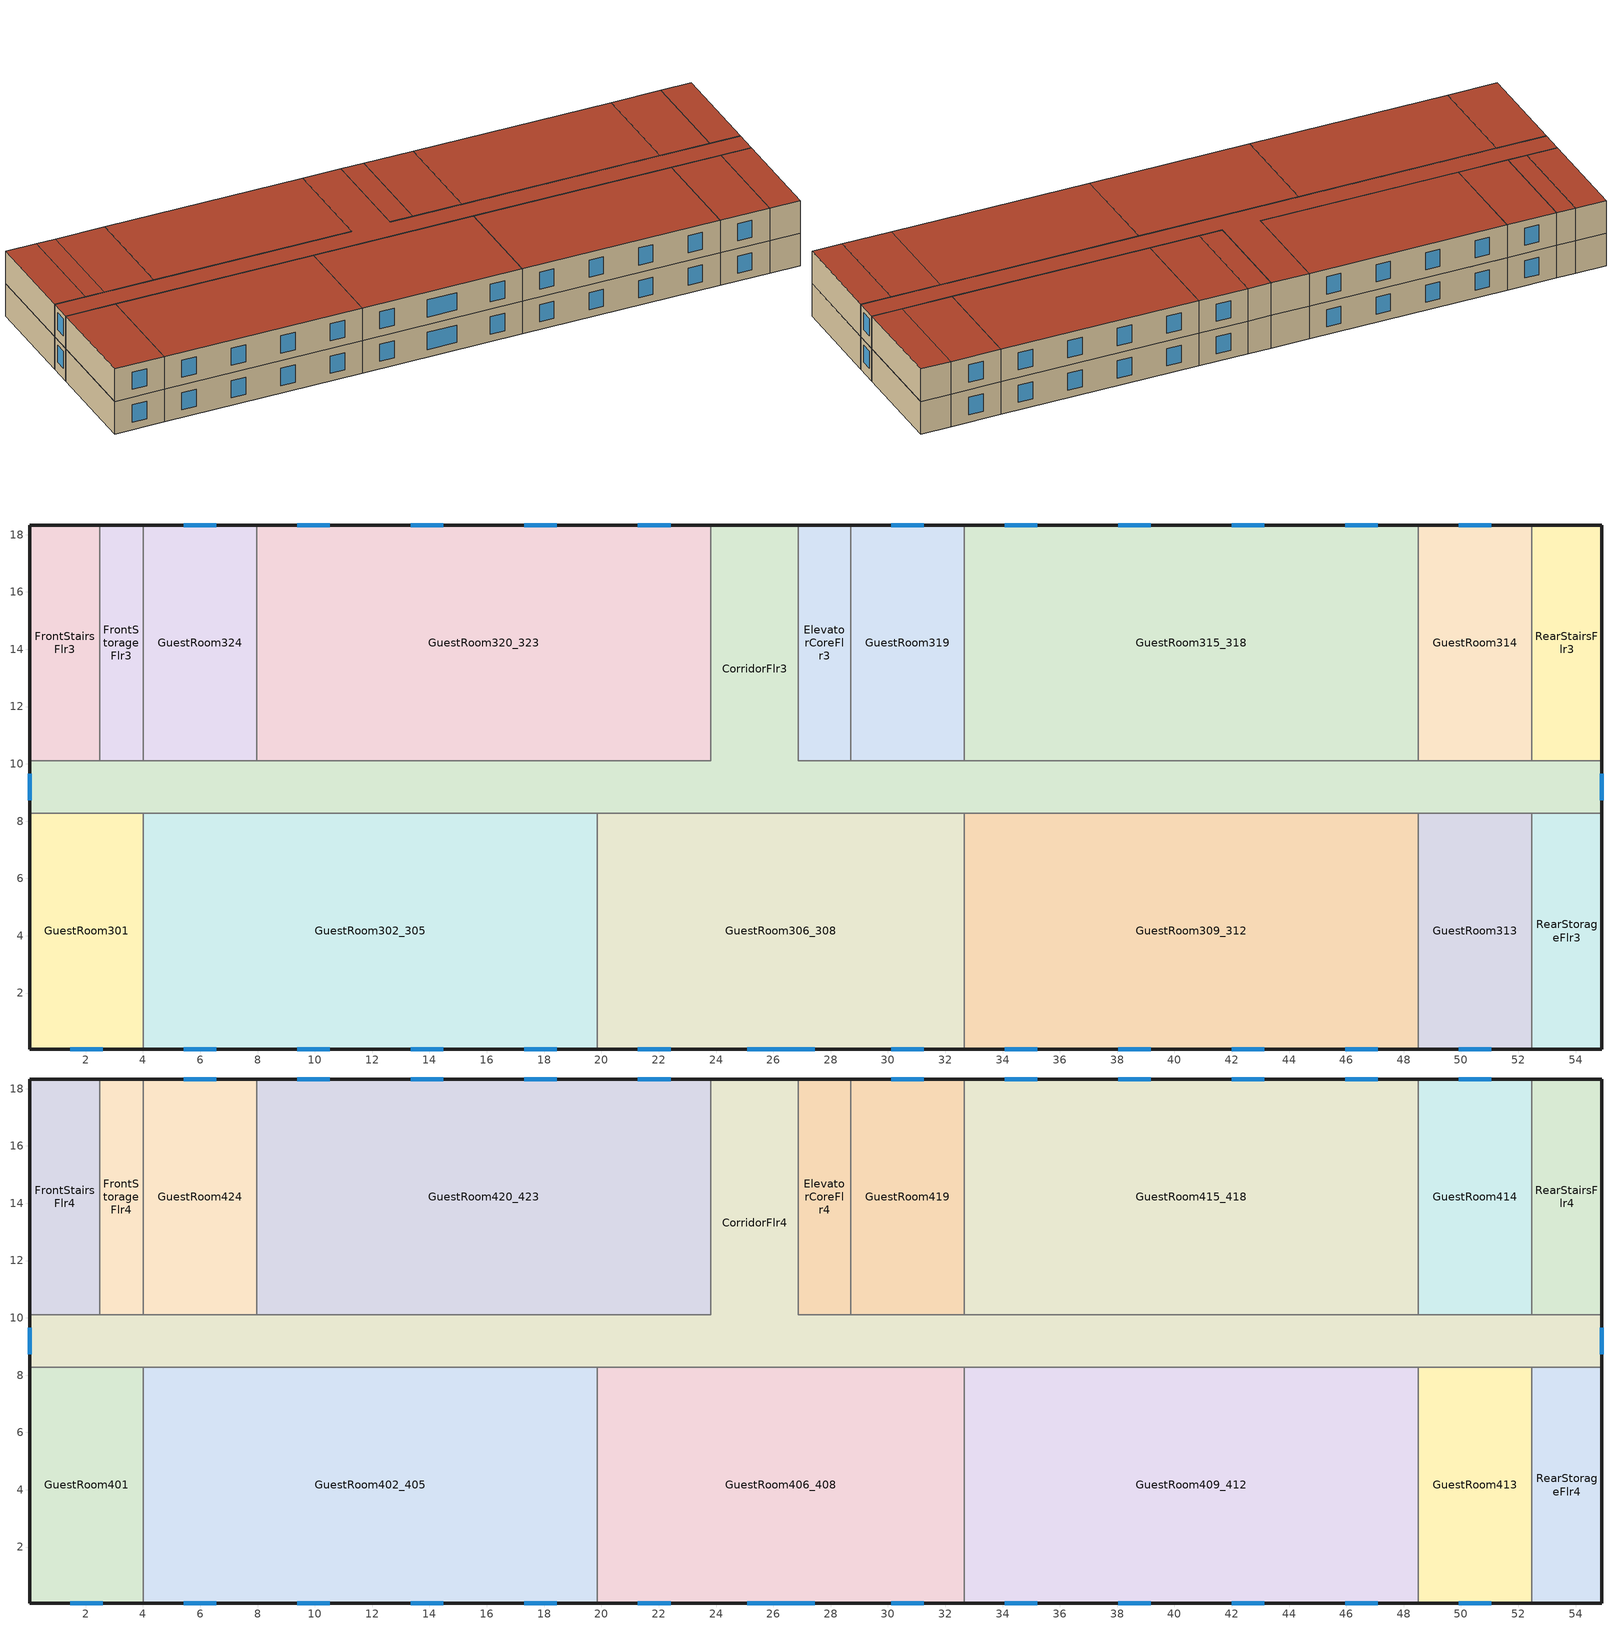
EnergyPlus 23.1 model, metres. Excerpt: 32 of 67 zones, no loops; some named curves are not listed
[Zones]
CorridorFlr3
 floor to CorridorFlr2 (INT-FLOOR-TOPSIDE): 54.91,8.28 0.05,8.28 0.05,10.11 23.82,10.11 23.82,18.34 26.87,18.34 26.87,10.11 54.91,10.11 z6.1
 wall outside (Steel Frame Res Ext Wall): 0.05,10.11 0.05,8.28 / 54.91,8.28 54.91,10.11 / 26.87,18.34 23.82,18.34 z6.1:8.84
 wall to RearStairsFlr3 (int-walls): 54.91,10.11 52.47,10.11 z6.1:8.84
 wall to GuestRoom320_323 (int-walls): 23.82,18.34 23.82,10.11 7.97,10.11 z6.1:8.84
 wall to GuestRoom324 (int-walls): 7.97,10.11 4.01,10.11 z6.1:8.84
 wall to FrontStorageFlr3 (int-walls): 4.01,10.11 2.49,10.11 z6.1:8.84
 wall to FrontStairsFlr3 (int-walls): 2.49,10.11 0.05,10.11 z6.1:8.84
 wall to GuestRoom301 (int-walls): 0.05,8.28 4.01,8.28 z6.1:8.84
 wall to GuestRoom302_305 (int-walls): 4.01,8.28 19.86,8.28 z6.1:8.84
 wall to GuestRoom306_308 (int-walls): 19.86,8.28 32.66,8.28 z6.1:8.84
 wall to GuestRoom309_312 (int-walls): 32.66,8.28 48.51,8.28 z6.1:8.84
 wall to GuestRoom313 (int-walls): 48.51,8.28 52.47,8.28 z6.1:8.84
 wall to RearStorageFlr3 (int-walls): 52.47,8.28 54.91,8.28 z6.1:8.84
 wall to GuestRoom314 (int-walls): 52.47,10.11 48.51,10.11 z6.1:8.84
 wall to GuestRoom315_318 (int-walls): 48.51,10.11 32.66,10.11 z6.1:8.84
 wall to GuestRoom319 (int-walls): 32.66,10.11 28.7,10.11 z6.1:8.84
 wall to ElevatorCoreFlr3 (int-walls): 28.7,10.11 26.87,10.11 26.87,18.34 z6.1:8.84
 window (Window Non-res Fixed): 0.05,9.66 0.05,8.73 / 54.91,8.73 54.91,9.66 z6.94:8.36
ElevatorCoreFlr3
 floor to ElevatorCoreFlr2 (INT-FLOOR-TOPSIDE): 28.7,10.11 26.87,10.11 26.87,18.34 28.7,18.34 z6.1
 wall outside (Steel Frame Res Ext Wall): 28.7,18.34 26.87,18.34 z6.1:8.84
 wall to GuestRoom319 (int-walls): 28.7,10.11 28.7,18.34 z6.1:8.84
FrontStairsFlr3
 floor to FrontStairsFlr2 (INT-FLOOR-TOPSIDE): 2.49,10.11 0.05,10.11 0.05,18.34 2.49,18.34 z6.1
 wall outside (Steel Frame Res Ext Wall): 2.49,18.34 0.05,18.34 0.05,10.11 z6.1:8.84
 wall to FrontStorageFlr3 (int-walls): 2.49,10.11 2.49,18.34 z6.1:8.84
FrontStorageFlr3
 floor to FrontStorageFlr2 (INT-FLOOR-TOPSIDE): 4.01,10.11 2.49,10.11 2.49,18.34 4.01,18.34 z6.1
 wall outside (Steel Frame Res Ext Wall): 4.01,18.34 2.49,18.34 z6.1:8.84
 wall to GuestRoom324 (int-walls): 4.01,10.11 4.01,18.34 z6.1:8.84
GuestRoom301
 floor to GuestRoom201 (INT-FLOOR-TOPSIDE): 4.01,0.05 0.05,0.05 0.05,8.28 4.01,8.28 z6.1
 wall outside (Steel Frame Res Ext Wall): 0.05,8.28 0.05,0.05 4.01,0.05 z6.1:8.84
 wall to GuestRoom302_305 (int-walls): 4.01,0.05 4.01,8.28 z6.1:8.84
 window (Window Res Fixed): 1.46,0.05 2.6,0.05 z6.75:8.19
GuestRoom302_305
 floor to GuestRoom202_205 (INT-FLOOR-TOPSIDE): 19.86,0.05 4.01,0.05 4.01,8.28 19.86,8.28 z6.1
 wall outside (Steel Frame Res Ext Wall): 4.01,0.05 19.86,0.05 z6.1:8.84
 wall to GuestRoom306_308 (int-walls): 19.86,0.05 19.86,8.28 z6.1:8.84
 window (Window Res Fixed): 5.42,0.05 6.56,0.05 / 9.38,0.05 10.52,0.05 / 13.35,0.05 14.49,0.05 / 17.31,0.05 18.45,0.05 z6.75:8.19
GuestRoom306_308
 floor to GuestRoom206_208 (INT-FLOOR-TOPSIDE): 32.66,0.05 19.86,0.05 19.86,8.28 32.66,8.28 z6.1
 wall outside (Steel Frame Res Ext Wall): 19.86,0.05 32.66,0.05 z6.1:8.84
 wall to GuestRoom309_312 (int-walls): 32.66,0.05 32.66,8.28 z6.1:8.84
 window (Window Res Fixed): 21.27,0.05 22.41,0.05 / 25.08,0.05 27.44,0.05 / 30.11,0.05 31.25,0.05 z6.75:8.19
GuestRoom309_312
 floor to GuestRoom209_212 (INT-FLOOR-TOPSIDE): 48.51,0.05 32.66,0.05 32.66,8.28 48.51,8.28 z6.1
 wall outside (Steel Frame Res Ext Wall): 32.66,0.05 48.51,0.05 z6.1:8.84
 wall to GuestRoom313 (int-walls): 48.51,0.05 48.51,8.28 z6.1:8.84
 window (Window Res Fixed): 34.07,0.05 35.21,0.05 / 38.04,0.05 39.17,0.05 / 42,0.05 43.14,0.05 / 45.96,0.05 47.1,0.05 z6.75:8.19
GuestRoom313
 floor to GuestRoom213 (INT-FLOOR-TOPSIDE): 52.47,0.05 48.51,0.05 48.51,8.28 52.47,8.28 z6.1
 wall outside (Steel Frame Res Ext Wall): 48.51,0.05 52.47,0.05 z6.1:8.84
 wall to RearStorageFlr3 (int-walls): 52.47,0.05 52.47,8.28 z6.1:8.84
 window (Window Res Fixed): 49.92,0.05 51.06,0.05 z6.75:8.19
GuestRoom314
 floor to GuestRoom214 (INT-FLOOR-TOPSIDE): 52.47,10.11 48.51,10.11 48.51,18.34 52.47,18.34 z6.1
 wall outside (Steel Frame Res Ext Wall): 52.47,18.34 48.51,18.34 z6.1:8.84
 wall to RearStairsFlr3 (int-walls): 52.47,10.11 52.47,18.34 z6.1:8.84
 wall to GuestRoom315_318 (int-walls): 48.51,18.34 48.51,10.11 z6.1:8.84
 window (Window Res Fixed): 51.06,18.34 49.92,18.34 z6.75:8.19
GuestRoom315_318
 floor to GuestRoom215_218 (INT-FLOOR-TOPSIDE): 48.51,10.11 32.66,10.11 32.66,18.34 48.51,18.34 z6.1
 wall outside (Steel Frame Res Ext Wall): 48.51,18.34 32.66,18.34 z6.1:8.84
 wall to GuestRoom319 (int-walls): 32.66,18.34 32.66,10.11 z6.1:8.84
 window (Window Res Fixed): 47.1,18.34 45.96,18.34 / 43.14,18.34 42,18.34 / 39.17,18.34 38.04,18.34 / 35.21,18.34 34.07,18.34 z6.75:8.19
GuestRoom319
 floor to GuestRoom219 (INT-FLOOR-TOPSIDE): 32.66,10.11 28.7,10.11 28.7,18.34 32.66,18.34 z6.1
 wall outside (Steel Frame Res Ext Wall): 32.66,18.34 28.7,18.34 z6.1:8.84
 window (Window Res Fixed): 31.25,18.34 30.11,18.34 z6.75:8.19
GuestRoom320_323
 floor to GuestRoom220_223 (INT-FLOOR-TOPSIDE): 23.82,10.11 7.97,10.11 7.97,18.34 23.82,18.34 z6.1
 wall outside (Steel Frame Res Ext Wall): 23.82,18.34 7.97,18.34 z6.1:8.84
 wall to GuestRoom324 (int-walls): 7.97,18.34 7.97,10.11 z6.1:8.84
 window (Window Res Fixed): 22.41,18.34 21.27,18.34 / 18.45,18.34 17.31,18.34 / 14.49,18.34 13.35,18.34 / 10.52,18.34 9.38,18.34 z6.75:8.19
GuestRoom324
 floor to GuestRoom224 (INT-FLOOR-TOPSIDE): 7.97,10.11 4.01,10.11 4.01,18.34 7.97,18.34 z6.1
 wall outside (Steel Frame Res Ext Wall): 7.97,18.34 4.01,18.34 z6.1:8.84
 window (Window Res Fixed): 6.56,18.34 5.42,18.34 z6.75:8.19
RearStairsFlr3
 floor to RearStairsFlr2 (INT-FLOOR-TOPSIDE): 54.91,10.11 52.47,10.11 52.47,18.34 54.91,18.34 z6.1
 wall outside (Steel Frame Res Ext Wall): 54.91,10.11 54.91,18.34 52.47,18.34 z6.1:8.84
RearStorageFlr3
 floor to RearStorageFlr2 (INT-FLOOR-TOPSIDE): 54.91,0.05 52.47,0.05 52.47,8.28 54.91,8.28 z6.1
 wall outside (Steel Frame Res Ext Wall): 52.47,0.05 54.91,0.05 54.91,8.28 z6.1:8.84
CorridorFlr4
 floor to CorridorFlr3 (INT-FLOOR-TOPSIDE): 54.91,8.28 0.05,8.28 0.05,10.11 23.82,10.11 23.82,18.34 26.87,18.34 26.87,10.11 54.91,10.11 z8.84
 wall outside (Steel Frame Res Ext Wall): 0.05,10.11 0.05,8.28 / 54.91,8.28 54.91,10.11 / 26.87,18.34 23.82,18.34 z8.84:11.58
 wall to RearStairsFlr4 (int-walls): 54.91,10.11 52.47,10.11 z8.84:11.58
 wall to GuestRoom420_423 (int-walls): 23.82,18.34 23.82,10.11 7.97,10.11 z8.84:11.58
 wall to GuestRoom424 (int-walls): 7.97,10.11 4.01,10.11 z8.84:11.58
 wall to FrontStorageFlr4 (int-walls): 4.01,10.11 2.49,10.11 z8.84:11.58
 wall to FrontStairsFlr4 (int-walls): 2.49,10.11 0.05,10.11 z8.84:11.58
 wall to GuestRoom401 (int-walls): 0.05,8.28 4.01,8.28 z8.84:11.58
 wall to GuestRoom402_405 (int-walls): 4.01,8.28 19.86,8.28 z8.84:11.58
 wall to GuestRoom406_408 (int-walls): 19.86,8.28 32.66,8.28 z8.84:11.58
 wall to GuestRoom409_412 (int-walls): 32.66,8.28 48.51,8.28 z8.84:11.58
 wall to GuestRoom413 (int-walls): 48.51,8.28 52.47,8.28 z8.84:11.58
 wall to RearStorageFlr4 (int-walls): 52.47,8.28 54.91,8.28 z8.84:11.58
 wall to GuestRoom414 (int-walls): 52.47,10.11 48.51,10.11 z8.84:11.58
 wall to GuestRoom415_418 (int-walls): 48.51,10.11 32.66,10.11 z8.84:11.58
 wall to GuestRoom419 (int-walls): 32.66,10.11 28.7,10.11 z8.84:11.58
 wall to ElevatorCoreFlr4 (int-walls): 28.7,10.11 26.87,10.11 26.87,18.34 z8.84:11.58
 window (Window Non-res Fixed): 0.05,9.66 0.05,8.73 / 54.91,8.73 54.91,9.66 z9.68:11.1
 roof outside (IEAD Res Roof): 0.05,8.28 54.91,8.28 54.91,10.11 26.87,10.11 26.87,18.34 23.82,18.34 23.82,10.11 0.05,10.11 z11.58
ElevatorCoreFlr4
 floor to ElevatorCoreFlr3 (INT-FLOOR-TOPSIDE): 28.7,10.11 26.87,10.11 26.87,18.34 28.7,18.34 z8.84
 wall outside (Steel Frame Res Ext Wall): 28.7,18.34 26.87,18.34 z8.84:11.58
 wall to GuestRoom419 (int-walls): 28.7,10.11 28.7,18.34 z8.84:11.58
 roof outside (IEAD Res Roof): 26.87,10.11 28.7,10.11 28.7,18.34 26.87,18.34 z11.58
FrontStairsFlr4
 floor to FrontStairsFlr3 (INT-FLOOR-TOPSIDE): 2.49,10.11 0.05,10.11 0.05,18.34 2.49,18.34 z8.84
 wall outside (Steel Frame Res Ext Wall): 2.49,18.34 0.05,18.34 0.05,10.11 z8.84:11.58
 wall to FrontStorageFlr4 (int-walls): 2.49,10.11 2.49,18.34 z8.84:11.58
 roof outside (IEAD Res Roof): 0.05,10.11 2.49,10.11 2.49,18.34 0.05,18.34 z11.58
FrontStorageFlr4
 floor to FrontStorageFlr3 (INT-FLOOR-TOPSIDE): 4.01,10.11 2.49,10.11 2.49,18.34 4.01,18.34 z8.84
 wall outside (Steel Frame Res Ext Wall): 4.01,18.34 2.49,18.34 z8.84:11.58
 wall to GuestRoom424 (int-walls): 4.01,10.11 4.01,18.34 z8.84:11.58
 roof outside (IEAD Res Roof): 2.49,10.11 4.01,10.11 4.01,18.34 2.49,18.34 z11.58
GuestRoom401
 floor to GuestRoom301 (INT-FLOOR-TOPSIDE): 4.01,0.05 0.05,0.05 0.05,8.28 4.01,8.28 z8.84
 wall outside (Steel Frame Res Ext Wall): 0.05,8.28 0.05,0.05 4.01,0.05 z8.84:11.58
 wall to GuestRoom402_405 (int-walls): 4.01,0.05 4.01,8.28 z8.84:11.58
 window (Window Res Fixed): 1.46,0.05 2.6,0.05 z9.49:10.93
 roof outside (IEAD Res Roof): 0.05,0.05 4.01,0.05 4.01,8.28 0.05,8.28 z11.58
GuestRoom402_405
 floor to GuestRoom302_305 (INT-FLOOR-TOPSIDE): 19.86,0.05 4.01,0.05 4.01,8.28 19.86,8.28 z8.84
 wall outside (Steel Frame Res Ext Wall): 4.01,0.05 19.86,0.05 z8.84:11.58
 wall to GuestRoom406_408 (int-walls): 19.86,0.05 19.86,8.28 z8.84:11.58
 window (Window Res Fixed): 5.42,0.05 6.56,0.05 / 9.38,0.05 10.52,0.05 / 13.35,0.05 14.49,0.05 / 17.31,0.05 18.45,0.05 z9.49:10.93
 roof outside (IEAD Res Roof): 4.01,0.05 19.86,0.05 19.86,8.28 4.01,8.28 z11.58
GuestRoom406_408
 floor to GuestRoom306_308 (INT-FLOOR-TOPSIDE): 32.66,0.05 19.86,0.05 19.86,8.28 32.66,8.28 z8.84
 wall outside (Steel Frame Res Ext Wall): 19.86,0.05 32.66,0.05 z8.84:11.58
 wall to GuestRoom409_412 (int-walls): 32.66,0.05 32.66,8.28 z8.84:11.58
 window (Window Res Fixed): 21.27,0.05 22.41,0.05 / 30.11,0.05 31.25,0.05 / 25.08,0.05 27.44,0.05 z9.49:10.93
 roof outside (IEAD Res Roof): 19.86,0.05 32.66,0.05 32.66,8.28 19.86,8.28 z11.58
GuestRoom409_412
 floor to GuestRoom309_312 (INT-FLOOR-TOPSIDE): 48.51,0.05 32.66,0.05 32.66,8.28 48.51,8.28 z8.84
 wall outside (Steel Frame Res Ext Wall): 32.66,0.05 48.51,0.05 z8.84:11.58
 wall to GuestRoom413 (int-walls): 48.51,0.05 48.51,8.28 z8.84:11.58
 window (Window Res Fixed): 34.07,0.05 35.21,0.05 / 38.04,0.05 39.17,0.05 / 42,0.05 43.14,0.05 / 45.96,0.05 47.1,0.05 z9.49:10.93
 roof outside (IEAD Res Roof): 32.66,0.05 48.51,0.05 48.51,8.28 32.66,8.28 z11.58
GuestRoom413
 floor to GuestRoom313 (INT-FLOOR-TOPSIDE): 52.47,0.05 48.51,0.05 48.51,8.28 52.47,8.28 z8.84
 wall outside (Steel Frame Res Ext Wall): 48.51,0.05 52.47,0.05 z8.84:11.58
 wall to RearStorageFlr4 (int-walls): 52.47,0.05 52.47,8.28 z8.84:11.58
 window (Window Res Fixed): 49.92,0.05 51.06,0.05 z9.49:10.93
 roof outside (IEAD Res Roof): 48.51,0.05 52.47,0.05 52.47,8.28 48.51,8.28 z11.58
GuestRoom414
 floor to GuestRoom314 (INT-FLOOR-TOPSIDE): 52.47,10.11 48.51,10.11 48.51,18.34 52.47,18.34 z8.84
 wall outside (Steel Frame Res Ext Wall): 52.47,18.34 48.51,18.34 z8.84:11.58
 wall to RearStairsFlr4 (int-walls): 52.47,10.11 52.47,18.34 z8.84:11.58
 wall to GuestRoom415_418 (int-walls): 48.51,18.34 48.51,10.11 z8.84:11.58
 window (Window Res Fixed): 51.06,18.34 49.92,18.34 z9.49:10.93
 roof outside (IEAD Res Roof): 48.51,10.11 52.47,10.11 52.47,18.34 48.51,18.34 z11.58
GuestRoom415_418
 floor to GuestRoom315_318 (INT-FLOOR-TOPSIDE): 48.51,10.11 32.66,10.11 32.66,18.34 48.51,18.34 z8.84
 wall outside (Steel Frame Res Ext Wall): 48.51,18.34 32.66,18.34 z8.84:11.58
 wall to GuestRoom419 (int-walls): 32.66,18.34 32.66,10.11 z8.84:11.58
 window (Window Res Fixed): 47.1,18.34 45.96,18.34 / 43.14,18.34 42,18.34 / 39.17,18.34 38.04,18.34 / 35.21,18.34 34.07,18.34 z9.49:10.93
 roof outside (IEAD Res Roof): 32.66,10.11 48.51,10.11 48.51,18.34 32.66,18.34 z11.58
GuestRoom419
 floor to GuestRoom319 (INT-FLOOR-TOPSIDE): 32.66,10.11 28.7,10.11 28.7,18.34 32.66,18.34 z8.84
 wall outside (Steel Frame Res Ext Wall): 32.66,18.34 28.7,18.34 z8.84:11.58
 window (Window Res Fixed): 31.25,18.34 30.11,18.34 z9.49:10.93
 roof outside (IEAD Res Roof): 28.7,10.11 32.66,10.11 32.66,18.34 28.7,18.34 z11.58
GuestRoom420_423
 floor to GuestRoom320_323 (INT-FLOOR-TOPSIDE): 23.82,10.11 7.97,10.11 7.97,18.34 23.82,18.34 z8.84
 wall outside (Steel Frame Res Ext Wall): 23.82,18.34 7.97,18.34 z8.84:11.58
 wall to GuestRoom424 (int-walls): 7.97,18.34 7.97,10.11 z8.84:11.58
 window (Window Res Fixed): 22.41,18.34 21.27,18.34 / 18.45,18.34 17.31,18.34 / 14.49,18.34 13.35,18.34 / 10.52,18.34 9.38,18.34 z9.49:10.93
 roof outside (IEAD Res Roof): 7.97,10.11 23.82,10.11 23.82,18.34 7.97,18.34 z11.58
GuestRoom424
 floor to GuestRoom324 (INT-FLOOR-TOPSIDE): 7.97,10.11 4.01,10.11 4.01,18.34 7.97,18.34 z8.84
 wall outside (Steel Frame Res Ext Wall): 7.97,18.34 4.01,18.34 z8.84:11.58
 window (Window Res Fixed): 6.56,18.34 5.42,18.34 z9.49:10.93
 roof outside (IEAD Res Roof): 4.01,10.11 7.97,10.11 7.97,18.34 4.01,18.34 z11.58
RearStairsFlr4
 floor to RearStairsFlr3 (INT-FLOOR-TOPSIDE): 54.91,10.11 52.47,10.11 52.47,18.34 54.91,18.34 z8.84
 wall outside (Steel Frame Res Ext Wall): 54.91,10.11 54.91,18.34 52.47,18.34 z8.84:11.58
 roof outside (IEAD Res Roof): 52.47,10.11 54.91,10.11 54.91,18.34 52.47,18.34 z11.58
RearStorageFlr4
 floor to RearStorageFlr3 (INT-FLOOR-TOPSIDE): 54.91,0.05 52.47,0.05 52.47,8.28 54.91,8.28 z8.84
 wall outside (Steel Frame Res Ext Wall): 52.47,0.05 54.91,0.05 54.91,8.28 z8.84:11.58
 roof outside (IEAD Res Roof): 52.47,0.05 54.91,0.05 54.91,8.28 52.47,8.28 z11.58
[Building]
Ref Bldg Small Hotel New2004_v1.3_5.0: North Axis {deg}=0; Terrain=City; Loads Convergence Tolerance Value {W}=0.04; Temperature Convergence Tolerance Value {deltaC}=0.2; Solar Distribution=FullInteriorAndExterior; Maximum Number of Warmup Days=25; Minimum Number of Warmup Days=6
[Site:Location]
USA IL-CHICAGO-OHARE: Latitude {deg}=41.77; Longitude {deg}=-87.75; Time Zone {hr}=-6; Elevation {m}=190
[SizingPeriod:DesignDay] Day of Month=21; Humidity Condition Type=Wetbulb; Barometric Pressure {Pa}=99063; Rain Indicator=No; Snow Indicator=No; Daylight Saving Time Indicator=No; Solar Model Indicator=ASHRAEClearSky
Name | Month | Day Type | Maximum Dry-Bulb Temperature {C} | Daily Dry-Bulb Temperature Range {deltaC} | Wetbulb or DewPoint at Maximum Dry-Bulb {C} | Wind Speed {m/s} | Wind Direction {deg} | Sky Clearness
CHICAGO Ann Htg 99.6% Condns DB | 1 | WinterDesignDay | -20.6 | 0 | -20.6 | 4.9 | 270 | 0
CHICAGO Ann Clg .4% Condns WB=>MDB | 7 | SummerDesignDay | 31.2 | 10.7 | 25.5 | 5.3 | 230 | 1
[Site:WaterMainsTemperature]
Calculation Method=CORRELATION; Annual Average Outdoor Air Temperature {C}=9.69; Maximum Difference In Monthly Average Outdoor Air Temperatures {deltaC}=28.1
[Site:GroundTemperature:BuildingSurface]
19.527, 19.502, 19.536, 19.598, 20.002, 21.64, 22.225, 22.375, 21.449, 20.121, 19.802, 19.633
[Construction]
Steel Frame Res Ext Wall: Wood Siding, Steel Frame Res Wall Insulation, 1/2IN Gypsum
IEAD Res Roof: Roof Membrane, IEAD Res Roof Insulation, Metal Decking
int-walls: 1/2IN Gypsum, 1/2IN Gypsum
INT-FLOOR-TOPSIDE: MAT-CC05 4 HW CONCRETE, CP02 CARPET PAD
Window Non-res Fixed: NonRes Fixed Assembly Window
Window Res Fixed: Res Fixed Assembly Window
InteriorFurnishings: Std Wood 6inch
[Material] Thermal Absorptance=0.9
Name | Roughness | Thickness {m} | Conductivity {W/m-K} | Density {kg/m3} | Specific Heat {J/kg-K} | Solar Absorptance | Visible Absorptance
Steel Frame Res Wall Insulation | MediumRough | 0.119161 | 0.049 | 265 | 836.8 | 0.7 | 0.7
IEAD Res Roof Insulation | MediumRough | 0.127339 | 0.049 | 265 | 836.8 | 0.7 | 0.7
Std Wood 6inch | MediumSmooth | 0.15 | 0.12 | 540 | 1210 | 0.7 | 0.7
Wood Siding | MediumSmooth | 0.01 | 0.11 | 544.62 | 1210 | 0.78 | 0.78
1/2IN Gypsum | Smooth | 0.0127 | 0.16 | 784.9 | 830 | 0.92 | 0.92
Roof Membrane | VeryRough | 0.0095 | 0.16 | 1121.29 | 1460 | 0.7 | 0.7
Metal Decking | MediumSmooth | 0.0015 | 45.006 | 7680 | 418.4 | 0.7 | 0.3
MAT-CC05 4 HW CONCRETE | Rough | 0.1016 | 1.311 | 2240 | 836.8 | 0.7 | 0.7
[WindowMaterial:SimpleGlazingSystem] U-Factor {W/m2-K}=3.23646; Solar Heat Gain Coefficient=0.39
NonRes Fixed Assembly Window; Res Fixed Assembly Window
[Material:NoMass]
CP02 CARPET PAD: Roughness=VeryRough; Thermal Resistance {m2-K/W}=0.2165; Thermal Absorptance=0.9; Solar Absorptance=0.7; Visible Absorptance=0.8
[Zone] Type=1; Multiplier=1; Floor Area {m2}=autocalculate; Part of Total Floor Area=Yes
CorridorFlr3; CorridorFlr4; ElevatorCoreFlr3; ElevatorCoreFlr4; FrontStairsFlr3; FrontStairsFlr4; FrontStorageFlr3; FrontStorageFlr4; GuestRoom301; GuestRoom302_305; GuestRoom306_308; GuestRoom309_312; GuestRoom313; GuestRoom314; GuestRoom315_318; GuestRoom319; GuestRoom320_323; GuestRoom324; GuestRoom401; GuestRoom402_405; GuestRoom406_408; GuestRoom409_412; GuestRoom413; GuestRoom414; GuestRoom415_418; GuestRoom419; GuestRoom420_423; GuestRoom424; RearStairsFlr3; RearStairsFlr4; RearStorageFlr3; RearStorageFlr4
[People] Number of People Schedule=GuestRoom_Occ_Sch; Number of People Calculation Method=Area/Person; Fraction Radiant=0.3; Sensible Heat Fraction=AUTOCALCULATE; Activity Level Schedule=ACTIVITY_SCH; Enable ASHRAE 55 Comfort Warnings=No; Mean Radiant Temperature Calculation Type=ZoneAveraged; Work Efficiency Schedule=WORK_EFF_SCH; Clothing Insulation Calculation Method=ClothingInsulationSchedule; Clothing Insulation Schedule=CLOTHING_SCH; Air Velocity Schedule=AIR_VELO_SCH; Thermal Comfort Model 1 Type=FANGER
Name | Zone or ZoneList or Space or SpaceList | Floor Area per Person {m2/person}
GuestRoom301 People | GuestRoom301 | 23.41
GuestRoom302_305 People | GuestRoom302_305 | 23.41
GuestRoom306_308 People | GuestRoom306_308 | 21.74
GuestRoom309_312 People | GuestRoom309_312 | 23.41
GuestRoom313 People | GuestRoom313 | 23.41
GuestRoom314 People | GuestRoom314 | 23.41
GuestRoom315_318 People | GuestRoom315_318 | 23.41
GuestRoom319 People | GuestRoom319 | 23.41
GuestRoom320_323 People | GuestRoom320_323 | 23.41
GuestRoom324 People | GuestRoom324 | 23.41
GuestRoom401 People | GuestRoom401 | 23.41
GuestRoom402_405 People | GuestRoom402_405 | 23.41
GuestRoom406_408 People | GuestRoom406_408 | 21.74
GuestRoom409_412 People | GuestRoom409_412 | 23.41
GuestRoom413 People | GuestRoom413 | 23.41
GuestRoom414 People | GuestRoom414 | 23.41
GuestRoom415_418 People | GuestRoom415_418 | 23.41
GuestRoom419 People | GuestRoom419 | 23.41
GuestRoom420_423 People | GuestRoom420_423 | 23.41
GuestRoom424 People | GuestRoom424 | 23.41
[Lights] Design Level Calculation Method=Watts/Area; Return Air Fraction=0; Fraction Radiant=0.7; Fraction Visible=0.2; Fraction Replaceable=1; Return Air Fraction Calculated from Plenum Temperature=No
Name | Zone or ZoneList or Space or SpaceList | Schedule | Watts per Zone Floor Area {W/m2}
CorridorFlr3_Lights | CorridorFlr3 | Corridor_Ltg_Sch | 5.38
CorridorFlr4_Lights | CorridorFlr4 | Corridor_Ltg_Sch | 5.38
FrontStairsFlr3_Lights | FrontStairsFlr3 | Corridor_Ltg_Sch | 6.46
FrontStairsFlr4_Lights | FrontStairsFlr4 | Corridor_Ltg_Sch | 6.46
FrontStorageFlr3_Lights | FrontStorageFlr3 | Storage_Ltg_Sch | 8.6
FrontStorageFlr4_Lights | FrontStorageFlr4 | Storage_Ltg_Sch | 8.6
GuestRoom301_Lights | GuestRoom301 | GuestRoom_Ltg_Sch_Base | 11.84
GuestRoom302_305_Lights | GuestRoom302_305 | GuestRoom_Ltg_Sch_Base | 11.84
GuestRoom306_308_Lights | GuestRoom306_308 | GuestRoom_Ltg_Sch_Base | 11.84
GuestRoom309_312_Lights | GuestRoom309_312 | GuestRoom_Ltg_Sch_Base | 11.84
GuestRoom313_Lights | GuestRoom313 | GuestRoom_Ltg_Sch_Base | 11.84
GuestRoom314_Lights | GuestRoom314 | GuestRoom_Ltg_Sch_Base | 11.84
GuestRoom315_318_Lights | GuestRoom315_318 | GuestRoom_Ltg_Sch_Base | 11.84
GuestRoom319_Lights | GuestRoom319 | GuestRoom_Ltg_Sch_Base | 11.84
GuestRoom320_323_Lights | GuestRoom320_323 | GuestRoom_Ltg_Sch_Base | 11.84
GuestRoom324_Lights | GuestRoom324 | GuestRoom_Ltg_Sch_Base | 11.84
GuestRoom401_Lights | GuestRoom401 | GuestRoom_Ltg_Sch_Base | 11.84
GuestRoom402_405_Lights | GuestRoom402_405 | GuestRoom_Ltg_Sch_Base | 11.84
GuestRoom406_408_Lights | GuestRoom406_408 | GuestRoom_Ltg_Sch_Base | 11.84
GuestRoom409_412_Lights | GuestRoom409_412 | GuestRoom_Ltg_Sch_Base | 11.84
GuestRoom413_Lights | GuestRoom413 | GuestRoom_Ltg_Sch_Base | 11.84
GuestRoom414_Lights | GuestRoom414 | GuestRoom_Ltg_Sch_Base | 11.84
GuestRoom415_418_Lights | GuestRoom415_418 | GuestRoom_Ltg_Sch_Base | 11.84
GuestRoom419_Lights | GuestRoom419 | GuestRoom_Ltg_Sch_Base | 11.84
GuestRoom420_423_Lights | GuestRoom420_423 | GuestRoom_Ltg_Sch_Base | 11.84
GuestRoom424_Lights | GuestRoom424 | GuestRoom_Ltg_Sch_Base | 11.84
RearStairsFlr3_Lights | RearStairsFlr3 | Corridor_Ltg_Sch | 6.46
RearStairsFlr4_Lights | RearStairsFlr4 | Corridor_Ltg_Sch | 6.46
RearStorageFlr3_Lights | RearStorageFlr3 | Storage_Ltg_Sch | 8.6
RearStorageFlr4_Lights | RearStorageFlr4 | Storage_Ltg_Sch | 8.6
[ElectricEquipment] Schedule=GuestRoom_Eqp_Sch; Design Level Calculation Method=Watts/Area; Watts per Zone Floor Area {W/m2}=14.3; Fraction Latent=0; Fraction Radiant=0.5; Fraction Lost=0
Name | Zone or ZoneList or Space or SpaceList
GuestRoom301_PlugMisc_Equip | GuestRoom301
GuestRoom302_305_PlugMisc_Equip | GuestRoom302_305
GuestRoom306_308_PlugMisc_Equip | GuestRoom306_308
GuestRoom309_312_PlugMisc_Equip | GuestRoom309_312
GuestRoom313_PlugMisc_Equip | GuestRoom313
GuestRoom314_PlugMisc_Equip | GuestRoom314
GuestRoom315_318_PlugMisc_Equip | GuestRoom315_318
GuestRoom319_PlugMisc_Equip | GuestRoom319
GuestRoom320_323_PlugMisc_Equip | GuestRoom320_323
GuestRoom324_PlugMisc_Equip | GuestRoom324
GuestRoom401_PlugMisc_Equip | GuestRoom401
GuestRoom402_405_PlugMisc_Equip | GuestRoom402_405
GuestRoom406_408_PlugMisc_Equip | GuestRoom406_408
GuestRoom409_412_PlugMisc_Equip | GuestRoom409_412
GuestRoom413_PlugMisc_Equip | GuestRoom413
GuestRoom414_PlugMisc_Equip | GuestRoom414
GuestRoom415_418_PlugMisc_Equip | GuestRoom415_418
GuestRoom419_PlugMisc_Equip | GuestRoom419
GuestRoom420_423_PlugMisc_Equip | GuestRoom420_423
GuestRoom424_PlugMisc_Equip | GuestRoom424
[Exterior:Lights]
Exterior Facade Lighting: Schedule=ALWAYS_ON; Design Level {W}=7536; Control Option=AstronomicalClock
[ZoneInfiltration:DesignFlowRate] Design Flow Rate Calculation Method=Flow/ExteriorArea; Flow per Exterior Surface Area {m3/s-m2}=0.000302; Constant Term Coefficient=1; Temperature Term Coefficient=0; Velocity Term Coefficient=0; Velocity Squared Term Coefficient=0
Name | Zone or ZoneList or Space or SpaceList | Schedule
CorridorFlr3_Infiltration | CorridorFlr3 | INFIL_HALF_ON_SCH
CorridorFlr4_Infiltration | CorridorFlr4 | INFIL_HALF_ON_SCH
ElevatorCoreFlr3_Infiltration | ElevatorCoreFlr3 | INFIL_HALF_ON_SCH
ElevatorCoreFlr4_Infiltration | ElevatorCoreFlr4 | INFIL_HALF_ON_SCH
FrontStairsFlr3_Infiltration | FrontStairsFlr3 | INFIL_SCH
FrontStairsFlr4_Infiltration | FrontStairsFlr4 | INFIL_SCH
FrontStorageFlr3_Infiltration | FrontStorageFlr3 | INFIL_HALF_ON_SCH
FrontStorageFlr4_Infiltration | FrontStorageFlr4 | INFIL_HALF_ON_SCH
GuestRoom301_Infiltration | GuestRoom301 | INFIL_HALF_ON_SCH
GuestRoom302_305_Infiltration | GuestRoom302_305 | INFIL_HALF_ON_SCH
GuestRoom306_308_Infiltration | GuestRoom306_308 | INFIL_HALF_ON_SCH
GuestRoom309_312_Infiltration | GuestRoom309_312 | INFIL_HALF_ON_SCH
GuestRoom313_Infiltration | GuestRoom313 | INFIL_HALF_ON_SCH
GuestRoom314_Infiltration | GuestRoom314 | INFIL_HALF_ON_SCH
GuestRoom315_318_Infiltration | GuestRoom315_318 | INFIL_HALF_ON_SCH
GuestRoom319_Infiltration | GuestRoom319 | INFIL_HALF_ON_SCH
GuestRoom320_323_Infiltration | GuestRoom320_323 | INFIL_HALF_ON_SCH
GuestRoom324_Infiltration | GuestRoom324 | INFIL_HALF_ON_SCH
GuestRoom401_Infiltration | GuestRoom401 | INFIL_HALF_ON_SCH
GuestRoom402_405_Infiltration | GuestRoom402_405 | INFIL_HALF_ON_SCH
GuestRoom406_408_Infiltration | GuestRoom406_408 | INFIL_HALF_ON_SCH
GuestRoom409_412_Infiltration | GuestRoom409_412 | INFIL_HALF_ON_SCH
GuestRoom413_Infiltration | GuestRoom413 | INFIL_HALF_ON_SCH
GuestRoom414_Infiltration | GuestRoom414 | INFIL_HALF_ON_SCH
GuestRoom415_418_Infiltration | GuestRoom415_418 | INFIL_HALF_ON_SCH
GuestRoom419_Infiltration | GuestRoom419 | INFIL_HALF_ON_SCH
GuestRoom420_423_Infiltration | GuestRoom420_423 | INFIL_HALF_ON_SCH
GuestRoom424_Infiltration | GuestRoom424 | INFIL_HALF_ON_SCH
RearStairsFlr3_Infiltration | RearStairsFlr3 | INFIL_SCH
RearStairsFlr4_Infiltration | RearStairsFlr4 | INFIL_SCH
RearStorageFlr3_Infiltration | RearStorageFlr3 | INFIL_HALF_ON_SCH
RearStorageFlr4_Infiltration | RearStorageFlr4 | INFIL_HALF_ON_SCH
[InternalMass] Construction=InteriorFurnishings
Name | Zone or ZoneList | Surface Area {m2}
CorridorFlr3 Internal Mass | CorridorFlr3 | 250.8404
CorridorFlr4 Internal Mass | CorridorFlr4 | 250.8404
FrontStairsFlr3 Internal Mass | FrontStairsFlr3 | 40.1341
FrontStairsFlr4 Internal Mass | FrontStairsFlr4 | 40.1341
FrontStorageFlr3 Internal Mass | FrontStorageFlr3 | 25.0838
FrontStorageFlr4 Internal Mass | FrontStorageFlr4 | 25.0838
GuestRoom301 Internal Mass | GuestRoom301 | 65.2227
GuestRoom302_305 Internal Mass | GuestRoom302_305 | 260.8908
GuestRoom306_308 Internal Mass | GuestRoom306_308 | 210.7195
GuestRoom309_312 Internal Mass | GuestRoom309_312 | 260.8908
GuestRoom313 Internal Mass | GuestRoom313 | 65.2227
GuestRoom314 Internal Mass | GuestRoom314 | 65.2179
GuestRoom315_318 Internal Mass | GuestRoom315_318 | 260.8717
GuestRoom319 Internal Mass | GuestRoom319 | 65.2179
GuestRoom320_323 Internal Mass | GuestRoom320_323 | 260.8717
GuestRoom324 Internal Mass | GuestRoom324 | 65.2179
GuestRoom401 Internal Mass | GuestRoom401 | 65.2227
GuestRoom402_405 Internal Mass | GuestRoom402_405 | 260.8908
GuestRoom406_408 Internal Mass | GuestRoom406_408 | 210.7195
GuestRoom409_412 Internal Mass | GuestRoom409_412 | 260.8908
GuestRoom413 Internal Mass | GuestRoom413 | 65.2227
GuestRoom414 Internal Mass | GuestRoom414 | 65.2179
GuestRoom415_418 Internal Mass | GuestRoom415_418 | 260.8717
GuestRoom419 Internal Mass | GuestRoom419 | 65.2179
GuestRoom420_423 Internal Mass | GuestRoom420_423 | 260.8717
GuestRoom424 Internal Mass | GuestRoom424 | 65.2179
RearStairsFlr3 Internal Mass | RearStairsFlr3 | 40.144
RearStairsFlr4 Internal Mass | RearStairsFlr4 | 40.144
RearStorageFlr3 Internal Mass | RearStorageFlr3 | 40.1469
RearStorageFlr4 Internal Mass | RearStorageFlr4 | 40.1469
[Fan:OnOff] Availability Schedule=ALWAYS_ON; Fan Total Efficiency=0.52; Pressure Rise {Pa}=331; Maximum Flow Rate {m3/s}=AUTOSIZE; Motor Efficiency=0.8; Motor In Airstream Fraction=1
GuestRoom101 PTACFan; GuestRoom102 PTACFan; GuestRoom103 PTACFan; GuestRoom104 PTACFan; GuestRoom105 PTACFan; GuestRoom201 PTACFan; GuestRoom202_205 PTACFan; GuestRoom206_208 PTACFan; GuestRoom209_212 PTACFan; GuestRoom213 PTACFan; GuestRoom214 PTACFan; GuestRoom215_218 PTACFan; GuestRoom219 PTACFan; GuestRoom220_223 PTACFan; GuestRoom224 PTACFan; GuestRoom301 PTACFan; GuestRoom302_305 PTACFan; GuestRoom306_308 PTACFan; GuestRoom309_312 PTACFan; GuestRoom313 PTACFan; GuestRoom314 PTACFan; GuestRoom315_318 PTACFan; GuestRoom319 PTACFan; GuestRoom320_323 PTACFan; GuestRoom324 PTACFan; GuestRoom401 PTACFan; GuestRoom402_405 PTACFan; GuestRoom406_408 PTACFan; GuestRoom409_412 PTACFan; GuestRoom413 PTACFan; GuestRoom414 PTACFan; GuestRoom415_418 PTACFan; GuestRoom419 PTACFan; GuestRoom420_423 PTACFan; GuestRoom424 PTACFan
[Fan:ConstantVolume] Availability Schedule=ALWAYS_ON; Fan Total Efficiency=0.53625; Pressure Rise {Pa}=49.8; Maximum Flow Rate {m3/s}=AUTOSIZE; Motor Efficiency=0.825; Motor In Airstream Fraction=1
FrontStairsFlr1 Unit HeaterFan; FrontStairsFlr2 Unit HeaterFan; FrontStairsFlr3 Unit HeaterFan; FrontStairsFlr4 Unit HeaterFan; FrontStorageFlr1 Unit HeaterFan; FrontStorageFlr2 Unit HeaterFan; FrontStorageFlr3 Unit HeaterFan; FrontStorageFlr4 Unit HeaterFan; RearStairsFlr1 Unit HeaterFan; RearStairsFlr2 Unit HeaterFan; RearStairsFlr3 Unit HeaterFan; RearStairsFlr4 Unit HeaterFan; RearStorageFlr1 Unit HeaterFan; RearStorageFlr2 Unit HeaterFan; RearStorageFlr3 Unit HeaterFan; RearStorageFlr4 Unit HeaterFan
[Coil:Cooling:DX:SingleSpeed] Availability Schedule=ALWAYS_ON; Gross Rated Total Cooling Capacity {W}=AUTOSIZE; Gross Rated Sensible Heat Ratio=AUTOSIZE; Rated Air Flow Rate {m3/s}=AUTOSIZE; 2023 Rated Evaporator Fan Power Per Volume Flow {W/(m3/s)}=934.4; Total Cooling Capacity Function of Temperature Curve=PTACHPACCoolCapFT; Total Cooling Capacity Function of Flow Fraction Curve=PTACHPACCoolCapFFF; Energy Input Ratio Function of Temperature Curve=PTACHPACEIRFT; Energy Input Ratio Function of Flow Fraction Curve=PTACHPACEIRFFF; Part Load Fraction Correlation Curve=PTACHPACPLFFPLR
Name | Gross Rated Cooling COP {W/W}
GuestRoom101 PTAC DXCoil; GuestRoom102 PTAC DXCoil; GuestRoom103 PTAC DXCoil; GuestRoom104 PTAC DXCoil; GuestRoom105 PTAC DXCoil; GuestRoom214 PTAC DXCoil; GuestRoom224 PTAC DXCoil; GuestRoom314 PTAC DXCoil; GuestRoom319 PTAC DXCoil; GuestRoom324 PTAC DXCoil | 3.80328
GuestRoom201 PTAC DXCoil | 3.77134
GuestRoom202_205 PTAC DXCoil; GuestRoom206_208 PTAC DXCoil; GuestRoom209_212 PTAC DXCoil; GuestRoom215_218 PTAC DXCoil; GuestRoom220_223 PTAC DXCoil; GuestRoom302_305 PTAC DXCoil; GuestRoom306_308 PTAC DXCoil; GuestRoom309_312 PTAC DXCoil; GuestRoom315_318 PTAC DXCoil; GuestRoom320_323 PTAC DXCoil; GuestRoom402_405 PTAC DXCoil; GuestRoom406_408 PTAC DXCoil; GuestRoom409_412 PTAC DXCoil; GuestRoom415_418 PTAC DXCoil; GuestRoom420_423 PTAC DXCoil | 3.23448
GuestRoom213 PTAC DXCoil | 3.79603
GuestRoom219 PTAC DXCoil | 3.72719
GuestRoom301 PTAC DXCoil | 3.77353
GuestRoom313 PTAC DXCoil | 3.78164
GuestRoom401 PTAC DXCoil | 3.65409
GuestRoom413 PTAC DXCoil | 3.65817
GuestRoom414 PTAC DXCoil | 3.68471
GuestRoom419 PTAC DXCoil | 3.71832
GuestRoom424 PTAC DXCoil | 3.68635
[Coil:Heating:Electric] Availability Schedule=ALWAYS_ON; Efficiency=1; Nominal Capacity {W}=AUTOSIZE
FrontStairsFlr1 Unit Heater coil; FrontStairsFlr2 Unit Heater coil; FrontStairsFlr3 Unit Heater coil; FrontStairsFlr4 Unit Heater coil; FrontStorageFlr1 Unit Heater coil; FrontStorageFlr2 Unit Heater coil; FrontStorageFlr3 Unit Heater coil; FrontStorageFlr4 Unit Heater coil; GuestRoom101 PTAC heat coil; GuestRoom102 PTAC heat coil; GuestRoom103 PTAC heat coil; GuestRoom104 PTAC heat coil; GuestRoom105 PTAC heat coil; GuestRoom201 PTAC heat coil; GuestRoom202_205 PTAC heat coil; GuestRoom206_208 PTAC heat coil; GuestRoom209_212 PTAC heat coil; GuestRoom213 PTAC heat coil; GuestRoom214 PTAC heat coil; GuestRoom215_218 PTAC heat coil; GuestRoom219 PTAC heat coil; GuestRoom220_223 PTAC heat coil; GuestRoom224 PTAC heat coil; GuestRoom301 PTAC heat coil; GuestRoom302_305 PTAC heat coil; GuestRoom306_308 PTAC heat coil; GuestRoom309_312 PTAC heat coil; GuestRoom313 PTAC heat coil; GuestRoom314 PTAC heat coil; GuestRoom315_318 PTAC heat coil; GuestRoom319 PTAC heat coil; GuestRoom320_323 PTAC heat coil; GuestRoom324 PTAC heat coil; GuestRoom401 PTAC heat coil; GuestRoom402_405 PTAC heat coil; GuestRoom406_408 PTAC heat coil; GuestRoom409_412 PTAC heat coil; GuestRoom413 PTAC heat coil; GuestRoom414 PTAC heat coil; GuestRoom415_418 PTAC heat coil; GuestRoom419 PTAC heat coil; GuestRoom420_423 PTAC heat coil; GuestRoom424 PTAC heat coil; RearStairsFlr1 Unit Heater coil; RearStairsFlr2 Unit Heater coil; RearStairsFlr3 Unit Heater coil; RearStairsFlr4 Unit Heater coil; RearStorageFlr1 Unit Heater coil; RearStorageFlr2 Unit Heater coil; RearStorageFlr3 Unit Heater coil; RearStorageFlr4 Unit Heater coil
[ZoneHVAC:UnitHeater] Availability Schedule=ALWAYS_ON; Maximum Supply Air Flow Rate {m3/s}=AUTOSIZE; Supply Air Fan Operation During No Heating=No; Maximum Hot Water or Steam Flow Rate {m3/s}=AUTOSIZE; Minimum Hot Water or Steam Flow Rate {m3/s}=0; Heating Convergence Tolerance=0.001
Name | Supply Air Fan | Heating Coil
FrontStairsFlr1 Unit Heater | FrontStairsFlr1 Unit HeaterFan | FrontStairsFlr1 Unit Heater coil
FrontStairsFlr2 Unit Heater | FrontStairsFlr2 Unit HeaterFan | FrontStairsFlr2 Unit Heater coil
FrontStairsFlr3 Unit Heater | FrontStairsFlr3 Unit HeaterFan | FrontStairsFlr3 Unit Heater coil
FrontStairsFlr4 Unit Heater | FrontStairsFlr4 Unit HeaterFan | FrontStairsFlr4 Unit Heater coil
FrontStorageFlr1 Unit Heater | FrontStorageFlr1 Unit HeaterFan | FrontStorageFlr1 Unit Heater coil
FrontStorageFlr2 Unit Heater | FrontStorageFlr2 Unit HeaterFan | FrontStorageFlr2 Unit Heater coil
FrontStorageFlr3 Unit Heater | FrontStorageFlr3 Unit HeaterFan | FrontStorageFlr3 Unit Heater coil
FrontStorageFlr4 Unit Heater | FrontStorageFlr4 Unit HeaterFan | FrontStorageFlr4 Unit Heater coil
RearStairsFlr1 Unit Heater | RearStairsFlr1 Unit HeaterFan | RearStairsFlr1 Unit Heater coil
RearStairsFlr2 Unit Heater | RearStairsFlr2 Unit HeaterFan | RearStairsFlr2 Unit Heater coil
RearStairsFlr3 Unit Heater | RearStairsFlr3 Unit HeaterFan | RearStairsFlr3 Unit Heater coil
RearStairsFlr4 Unit Heater | RearStairsFlr4 Unit HeaterFan | RearStairsFlr4 Unit Heater coil
RearStorageFlr1 Unit Heater | RearStorageFlr1 Unit HeaterFan | RearStorageFlr1 Unit Heater coil
RearStorageFlr2 Unit Heater | RearStorageFlr2 Unit HeaterFan | RearStorageFlr2 Unit Heater coil
RearStorageFlr3 Unit Heater | RearStorageFlr3 Unit HeaterFan | RearStorageFlr3 Unit Heater coil
[Zone equipment]
FrontStairsFlr3: FrontStairsFlr3 Unit Heater
FrontStairsFlr4: FrontStairsFlr4 Unit Heater
FrontStorageFlr3: FrontStorageFlr3 Unit Heater
FrontStorageFlr4: FrontStorageFlr4 Unit Heater
GuestRoom301: GuestRoom301 PTAC
GuestRoom302_305: GuestRoom302_305 PTAC
GuestRoom306_308: GuestRoom306_308 PTAC
GuestRoom309_312: GuestRoom309_312 PTAC
GuestRoom313: GuestRoom313 PTAC
GuestRoom314: GuestRoom314 PTAC
GuestRoom315_318: GuestRoom315_318 PTAC
GuestRoom319: GuestRoom319 PTAC
GuestRoom320_323: GuestRoom320_323 PTAC
GuestRoom324: GuestRoom324 PTAC
GuestRoom401: GuestRoom401 PTAC
GuestRoom402_405: GuestRoom402_405 PTAC
GuestRoom406_408: GuestRoom406_408 PTAC
GuestRoom409_412: GuestRoom409_412 PTAC
GuestRoom413: GuestRoom413 PTAC
GuestRoom414: GuestRoom414 PTAC
GuestRoom415_418: GuestRoom415_418 PTAC
GuestRoom419: GuestRoom419 PTAC
GuestRoom420_423: GuestRoom420_423 PTAC
GuestRoom424: GuestRoom424 PTAC
RearStairsFlr3: RearStairsFlr3 Unit Heater
RearStairsFlr4: RearStairsFlr4 Unit Heater
RearStorageFlr3: RearStorageFlr3 Unit Heater
RearStorageFlr4: RearStorageFlr4 Unit Heater
[Sizing:Zone] Zone Cooling Design Supply Air Temperature Input Method=SupplyAirTemperature; Zone Cooling Design Supply Air Temperature {C}=14; Zone Heating Design Supply Air Temperature Input Method=SupplyAirTemperature; Zone Heating Design Supply Air Temperature {C}=40; Zone Cooling Design Supply Air Humidity Ratio {kgWater/kgDryAir}=0.0085; Zone Heating Design Supply Air Humidity Ratio {kgWater/kgDryAir}=0.008; Cooling Design Air Flow Method=DesignDay; Heating Design Air Flow Method=DesignDay; Account for Dedicated Outdoor Air System=No; Dedicated Outdoor Air System Control Strategy=NeutralSupplyAir; Dedicated Outdoor Air Low Setpoint Temperature for Design {C}=autosize; Dedicated Outdoor Air High Setpoint Temperature for Design {C}=autosize
Name | Design Specification Outdoor Air Object
FrontStairsFlr3 | SZ DSOA FrontStairsFlr3
FrontStairsFlr4 | SZ DSOA FrontStairsFlr4
FrontStorageFlr3 | SZ DSOA FrontStorageFlr3
FrontStorageFlr4 | SZ DSOA FrontStorageFlr4
GuestRoom301 | SZ DSOA GuestRoom301
GuestRoom302_305 | SZ DSOA GuestRoom302_305
GuestRoom306_308 | SZ DSOA GuestRoom306_308
GuestRoom309_312 | SZ DSOA GuestRoom309_312
GuestRoom313 | SZ DSOA GuestRoom313
GuestRoom314 | SZ DSOA GuestRoom314
GuestRoom315_318 | SZ DSOA GuestRoom315_318
GuestRoom319 | SZ DSOA GuestRoom319
GuestRoom320_323 | SZ DSOA GuestRoom320_323
GuestRoom324 | SZ DSOA GuestRoom324
GuestRoom401 | SZ DSOA GuestRoom401
GuestRoom402_405 | SZ DSOA GuestRoom402_405
GuestRoom406_408 | SZ DSOA GuestRoom406_408
GuestRoom409_412 | SZ DSOA GuestRoom409_412
GuestRoom413 | SZ DSOA GuestRoom413
GuestRoom414 | SZ DSOA GuestRoom414
GuestRoom415_418 | SZ DSOA GuestRoom415_418
GuestRoom419 | SZ DSOA GuestRoom419
GuestRoom420_423 | SZ DSOA GuestRoom420_423
GuestRoom424 | SZ DSOA GuestRoom424
RearStairsFlr3 | SZ DSOA RearStairsFlr3
RearStairsFlr4 | SZ DSOA RearStairsFlr4
RearStorageFlr3 | SZ DSOA RearStorageFlr3
RearStorageFlr4 | SZ DSOA RearStorageFlr4
[DesignSpecification:OutdoorAir] Outdoor Air Method=Flow/Zone
Name | Outdoor Air Flow per Zone {m3/s}
SZ DSOA FrontStairsFlr3; SZ DSOA FrontStairsFlr4; SZ DSOA FrontStorageFlr3; SZ DSOA FrontStorageFlr4; SZ DSOA RearStairsFlr3; SZ DSOA RearStairsFlr4; SZ DSOA RearStorageFlr3; SZ DSOA RearStorageFlr4
SZ DSOA GuestRoom301; SZ DSOA GuestRoom313; SZ DSOA GuestRoom314; SZ DSOA GuestRoom319; SZ DSOA GuestRoom324; SZ DSOA GuestRoom401; SZ DSOA GuestRoom413; SZ DSOA GuestRoom414; SZ DSOA GuestRoom419; SZ DSOA GuestRoom424 | 0.01416
SZ DSOA GuestRoom302_305; SZ DSOA GuestRoom309_312; SZ DSOA GuestRoom315_318; SZ DSOA GuestRoom320_323; SZ DSOA GuestRoom402_405; SZ DSOA GuestRoom409_412; SZ DSOA GuestRoom415_418; SZ DSOA GuestRoom420_423 | 0.05664
SZ DSOA GuestRoom306_308; SZ DSOA GuestRoom406_408 | 0.04248
[ZoneControl:Thermostat] Control Type Schedule=Dual Zone Control Type Sched
Name | Zone or ZoneList | Control 1
FrontStairsFlr3 Thermostat | FrontStairsFlr3 | FrontStairsFlr3 DualSPSched
FrontStairsFlr4 Thermostat | FrontStairsFlr4 | FrontStairsFlr4 DualSPSched
FrontStorageFlr3 Thermostat | FrontStorageFlr3 | FrontStorageFlr3 DualSPSched
FrontStorageFlr4 Thermostat | FrontStorageFlr4 | FrontStorageFlr4 DualSPSched
GuestRoom301 Thermostat | GuestRoom301 | GuestRoom301 DualSPSched
GuestRoom302_305 Thermostat | GuestRoom302_305 | GuestRoom302_305 DualSPSched
GuestRoom306_308 Thermostat | GuestRoom306_308 | GuestRoom306_308 DualSPSched
GuestRoom309_312 Thermostat | GuestRoom309_312 | GuestRoom309_312 DualSPSched
GuestRoom313 Thermostat | GuestRoom313 | GuestRoom313 DualSPSched
GuestRoom314 Thermostat | GuestRoom314 | GuestRoom314 DualSPSched
GuestRoom315_318 Thermostat | GuestRoom315_318 | GuestRoom315_318 DualSPSched
GuestRoom319 Thermostat | GuestRoom319 | GuestRoom319 DualSPSched
GuestRoom320_323 Thermostat | GuestRoom320_323 | GuestRoom320_323 DualSPSched
GuestRoom324 Thermostat | GuestRoom324 | GuestRoom324 DualSPSched
GuestRoom401 Thermostat | GuestRoom401 | GuestRoom401 DualSPSched
GuestRoom402_405 Thermostat | GuestRoom402_405 | GuestRoom402_405 DualSPSched
GuestRoom406_408 Thermostat | GuestRoom406_408 | GuestRoom406_408 DualSPSched
GuestRoom409_412 Thermostat | GuestRoom409_412 | GuestRoom409_412 DualSPSched
GuestRoom413 Thermostat | GuestRoom413 | GuestRoom413 DualSPSched
GuestRoom414 Thermostat | GuestRoom414 | GuestRoom414 DualSPSched
GuestRoom415_418 Thermostat | GuestRoom415_418 | GuestRoom415_418 DualSPSched
GuestRoom419 Thermostat | GuestRoom419 | GuestRoom419 DualSPSched
GuestRoom420_423 Thermostat | GuestRoom420_423 | GuestRoom420_423 DualSPSched
GuestRoom424 Thermostat | GuestRoom424 | GuestRoom424 DualSPSched
RearStairsFlr3 Thermostat | RearStairsFlr3 | RearStairsFlr3 DualSPSched
RearStairsFlr4 Thermostat | RearStairsFlr4 | RearStairsFlr4 DualSPSched
RearStorageFlr3 Thermostat | RearStorageFlr3 | RearStorageFlr3 DualSPSched
RearStorageFlr4 Thermostat | RearStorageFlr4 | RearStorageFlr4 DualSPSched
[ThermostatSetpoint:DualSetpoint]
Name | Heating Setpoint Temperature Schedule | Cooling Setpoint Temperature Schedule
FrontStairsFlr3 DualSPSched; FrontStairsFlr4 DualSPSched; FrontStorageFlr3 DualSPSched; FrontStorageFlr4 DualSPSched; RearStairsFlr3 DualSPSched; RearStairsFlr4 DualSPSched; RearStorageFlr3 DualSPSched; RearStorageFlr4 DualSPSched | UnitHeater_HtgSP_Sch | UnitHeater_ClgSP_Sch
GuestRoom301 DualSPSched; GuestRoom302_305 DualSPSched; GuestRoom306_308 DualSPSched; GuestRoom309_312 DualSPSched; GuestRoom313 DualSPSched; GuestRoom314 DualSPSched; GuestRoom315_318 DualSPSched; GuestRoom319 DualSPSched; GuestRoom320_323 DualSPSched; GuestRoom324 DualSPSched; GuestRoom401 DualSPSched; GuestRoom402_405 DualSPSched; GuestRoom406_408 DualSPSched; GuestRoom409_412 DualSPSched; GuestRoom413 DualSPSched; GuestRoom414 DualSPSched; GuestRoom415_418 DualSPSched; GuestRoom419 DualSPSched; GuestRoom420_423 DualSPSched; GuestRoom424 DualSPSched | HTGSETP_SCH | CLGSETP_SCH
[Schedule:Compact]
ALWAYS_ON; Corridor_Ltg_Sch; INFIL_SCH: Through: 12/31, For: AllDays, Until: 24:00, 1
ACTIVITY_SCH: Through: 12/31, For: AllDays, Until: 24:00, 120
AIR_VELO_SCH: Through: 12/31, For: AllDays, Until: 24:00, 0.2
CLOTHING_SCH: Through: 04/30, For: AllDays, Until: 24:00, 1, Through: 09/30, For: AllDays, Until: 24:00, 0.5, Through: 12/31, For: AllDays, Until: 24:00, 1
GuestRoom_Eqp_Sch: Through: 12/31, For: Weekdays, Until: 06:00, 0.2, Until: 07:00, 0.62, Until: 08:00, 0.9, Until: 10:00, 0.43, Until: 17:00, 0.26, Until: 19:00, 0.51, Until: 20:00, 0.49, Until: 21:00, 0.66, Until: 22:00, 0.7, Until: 23:00, 0.35, Until: 24:00, 0.2, For: Saturday Sunday Holidays, Until: 06:00, 0.2, Until: 07:00, 0.3, Until: 08:00, 0.62, Until: 09:00, 0.9, Until: 10:00, 0.62, Until: 17:00, 0.29, Until: 18:00, 0.43, Until: 19:00, 0.51, Until: 20:00, 0.49, Until: 21:00, 0.66, Until: 22:00, 0.7, Until: 23:00, 0.35, Until: 24:00, 0.2, For: WinterDesignDay, Until: 24:00, 0, For: SummerDesignDay CustomDay1 CustomDay2, Until: 24:00, 1
GuestRoom_Ltg_Sch_Base: Through: 12/31, For: Weekdays, Until: 01:00, 0.22, Until: 02:00, 0.17, Until: 05:00, 0.11, Until: 06:00, 0.22, Until: 07:00, 0.44, Until: 08:00, 0.56, Until: 10:00, 0.44, Until: 18:00, 0.28, Until: 19:00, 0.67, Until: 20:00, 0.89, Until: 21:00, 1, Until: 22:00, 0.89, Until: 23:00, 0.67, Until: 24:00, 0.33, For: Saturday Sunday Holidays, Until: 02:00, 0.26, Until: 06:00, 0.11, Until: 08:00, 0.41, Until: 10:00, 0.56, Until: 11:00, 0.41, Until: 18:00, 0.33, Until: 19:00, 0.85, Until: 22:00, 1, Until: 23:00, 0.85, Until: 24:00, 0.41, For: WinterDesignDay, Until: 24:00, 0, For: SummerDesignDay CustomDay1 CustomDay2, Until: 24:00, 1
GuestRoom_Occ_Sch: Through: 12/31, For: Weekdays, Until: 06:00, 0.65, Until: 07:00, 0.5, Until: 09:00, 0.28, Until: 15:00, 0.13, Until: 16:00, 0.2, Until: 19:00, 0.35, Until: 21:00, 0.5, Until: 22:00, 0.58, Until: 24:00, 0.65, For: Saturday Sunday Holidays, Until: 06:00, 0.65, Until: 07:00, 0.5, Until: 09:00, 0.34, Until: 17:00, 0.2, Until: 18:00, 0.34, Until: 19:00, 0.35, Until: 21:00, 0.65, Until: 24:00, 0.5, For: WinterDesignDay, Until: 24:00, 0, For: SummerDesignDay CustomDay1 CustomDay2, Until: 24:00, 1
INFIL_HALF_ON_SCH: Through: 12/31, For: AllDays, Until: 24:00, 0.5
Storage_Ltg_Sch: Through: 12/31, For: Weekdays, Until: 07:00, 0.1, Until: 08:00, 0.2, Until: 18:00, 0.4, Until: 22:00, 0.2, Until: 24:00, 0.1, For: Saturday Sunday Holidays, Until: 07:00, 0.1, Until: 08:00, 0.2, Until: 18:00, 0.4, Until: 22:00, 0.2, Until: 24:00, 0.1, For: WinterDesignDay, Until: 24:00, 0, For: SummerDesignDay CustomDay1 CustomDay2, Until: 24:00, 1
WORK_EFF_SCH: Through: 12/31, For: AllDays, Until: 24:00, 0
CLGSETP_SCH: Through: 12/31, For: AllDays, Until: 24:00, 24
Dual Zone Control Type Sched: Through: 12/31, For: AllDays, Until: 24:00, 4
HTGSETP_SCH: Through: 12/31, For: AllDays, Until: 24:00, 21
UnitHeater_ClgSP_Sch: Through: 12/31, For: AllDays, Until: 24:00, 40
UnitHeater_HtgSP_Sch: Through: 12/31, For: AllDays, Until: 24:00, 15.6
